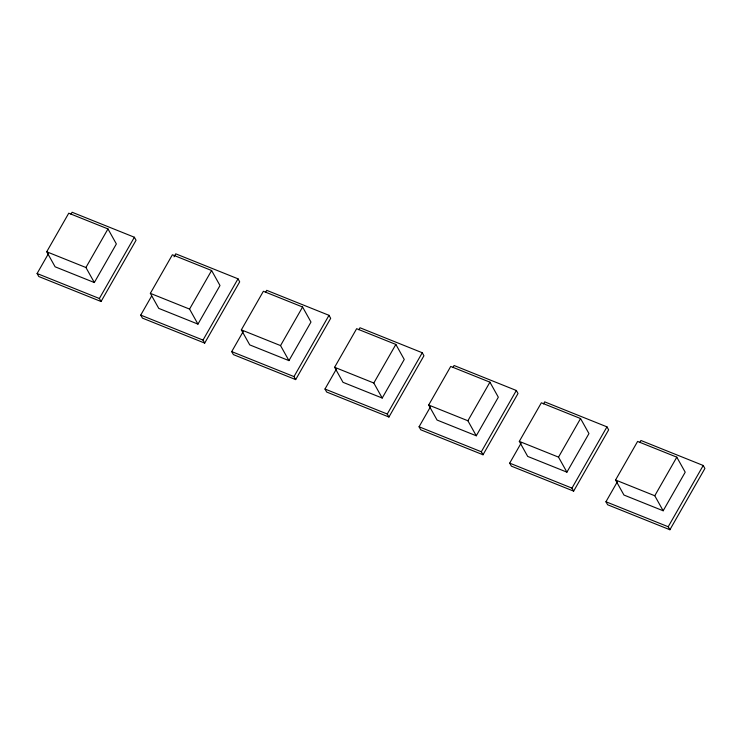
<?xml version="1.0" encoding="UTF-8"?>
<svg xmlns="http://www.w3.org/2000/svg" width="742" height="742" viewBox="0 0 742 742"><rect width="100%" height="100%" fill="white"/><g stroke="black" fill="none" stroke-linecap="round" stroke-linejoin="round"><path stroke-width="1.11" d="M46.718 251.77L68.756 213.195L107.97 228.926L116.364 243.951L94.327 282.535L55.112 266.805L46.718 251.77L85.924 267.51L94.327 282.535M70.954 214.252L72.104 212.249L134.376 237.236L136.055 240.241L101.051 301.512L38.779 276.525L37.1 273.52L48.573 253.43M85.924 267.51L107.97 228.926M101.051 301.512L99.372 298.507L134.376 237.236M150.348 293.359L172.385 254.775L211.6 270.505L219.994 285.531L197.956 324.115L158.751 308.384L150.348 293.359L189.562 309.089L197.956 324.115M174.018 256.843L175.743 253.829L238.015 278.816L239.694 281.821L204.69 343.092L142.408 318.105L140.73 315.1L151.637 296.021M189.562 309.089L211.6 270.505M204.69 343.092L203.011 340.086L238.015 278.816M241.335 329.865L263.373 291.281L302.588 307.012L310.981 322.047L288.944 360.621L249.739 344.891L241.335 329.865L280.541 345.596L288.944 360.621M265.58 292.348L266.721 290.335L329.003 315.322L330.682 318.327L295.678 379.598L233.396 354.611L231.717 351.606L243.2 331.516M280.541 345.596L302.588 307.012M295.678 379.598L293.99 376.593L329.003 315.322M334.605 367.281L356.642 328.706L395.857 344.436L404.251 359.462L382.213 398.046L342.999 382.315L334.605 367.281L373.81 383.02L382.213 398.046M358.84 329.763L359.991 327.76L422.263 352.747L423.942 355.752L388.938 417.023L326.666 392.036L324.987 389.031L336.46 368.941M373.81 383.02L395.857 344.436M388.938 417.023L387.259 414.017L422.263 352.747M428.672 405.03L450.719 366.446L489.924 382.176L498.327 397.211L476.281 435.786L437.075 420.055L428.672 405.03L467.887 420.76L476.281 435.786M452.917 367.513L454.067 365.5L516.339 390.487L518.018 393.492L483.014 454.772L420.742 429.785L419.063 426.78L430.536 406.69M467.887 420.76L489.924 382.176M483.014 454.772L481.335 451.767L516.339 390.487M519.307 441.388L541.345 402.813L580.559 418.544L588.953 433.569L566.916 472.153L527.701 456.423L519.307 441.388L558.513 457.128L566.916 472.153M543.543 403.88L544.693 401.867L606.965 426.854L608.644 429.859L573.64 491.13L511.368 466.143L509.689 463.138L521.162 443.048M558.513 457.128L580.559 418.544M573.64 491.13L571.961 488.125L606.965 426.854M615.554 480.009L637.601 441.434L676.806 457.165L685.209 472.19L663.163 510.774L623.957 495.044L615.554 480.009L654.769 495.749L663.163 510.774M639.799 442.492L640.949 440.488L703.221 465.475L704.9 468.48L669.896 529.751L607.624 504.764L605.945 501.759L617.418 481.669M654.769 495.749L676.806 457.165M669.896 529.751L668.217 526.746L703.221 465.475M37.1 273.52L99.372 298.507M140.73 315.1L203.011 340.086M231.717 351.606L293.99 376.593M324.987 389.031L387.259 414.017M419.063 426.78L481.335 451.767M509.689 463.138L571.961 488.125M605.945 501.759L668.217 526.746"/></g></svg>
